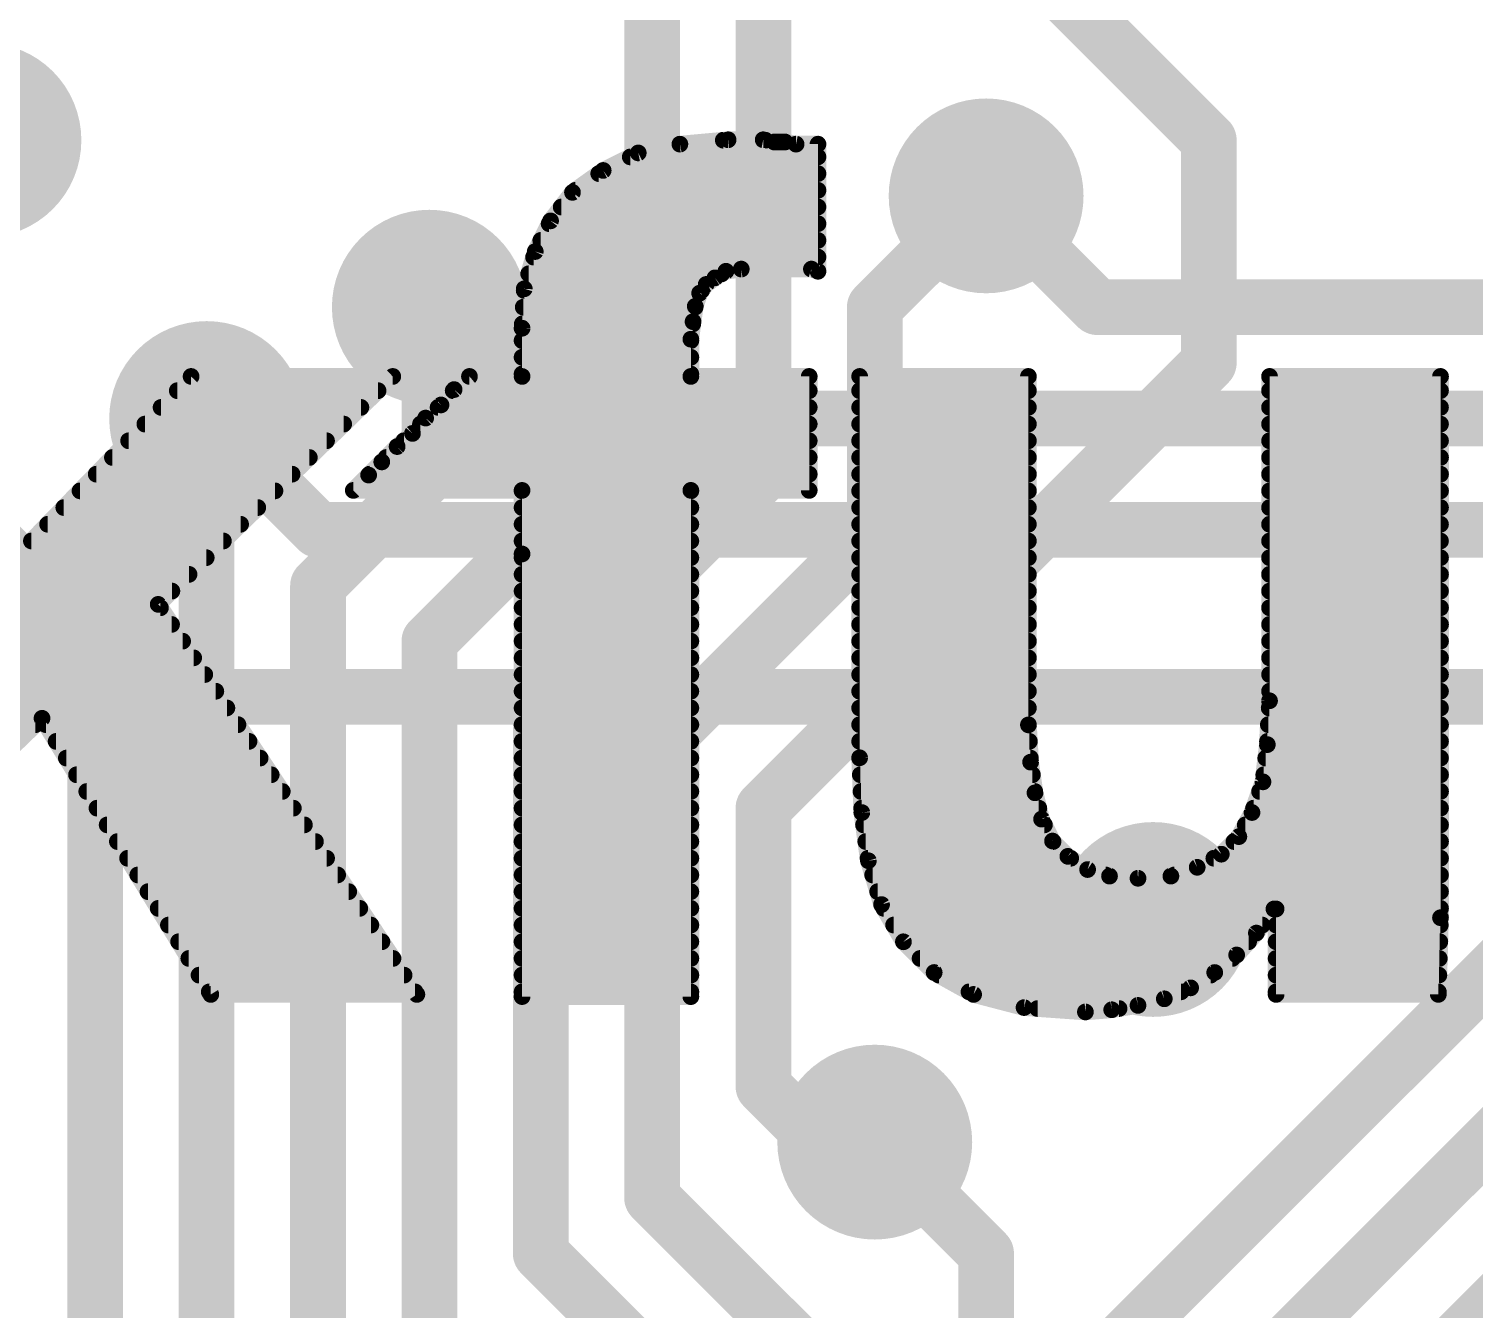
# Model space of a CAD drawing. Extents: x -1 to 106, y -18 to 72.
# Drawn here: x 42.12 to 48.71, y 44.96 to 50.8 of the extents above; entities that cross this region are included whole.
import ezdxf

# ---------------------------------------------------------------- set-up
doc = ezdxf.new("R2010")
doc.units = 0
for name, color, linetype in [('1', 12, 'CONTINUOUS'), ('16', 132, 'CONTINUOUS'), ('18', 110, 'CONTINUOUS'), ('21', 41, 'CONTINUOUS')]:
    doc.layers.add(name, color=color, linetype=linetype)

# ---------------------------------------------------------------- blocks, each defined once
blk = doc.blocks.new('ROUNDV')
at = {"const_width": 0.5}
blk.add_lwpolyline([(0, -0.25, 1), (0, 0.25, 1), (0, -0.25)], format="xyb", dxfattribs=at)

msp = doc.modelspace()

# ---------------------------------------------------------------- linework, layer by layer
at = {"layer": '1', "const_width": 0.254}
for points in [[(46.482, 50.038), (46.99, 49.53)], [(43.942, 49.53), (44.45, 49.022)], [(46.99, 49.53), (50.8, 49.53)], [(42.926, 49.022), (43.434, 48.514)], [(44.45, 49.022), (51.054, 49.022)], [(43.434, 48.514), (51.308, 48.514)], [(37.338, 47.752), (52.07, 47.752)], [(46.482, 45.212), (45.974, 45.72)], [(46.482, 27.178), (46.482, 45.212)]]:
    msp.add_lwpolyline(points, dxfattribs=at)
at = {"layer": '1', "const_width": 0.127}
for points in [[(46.5269, 50.0829, 1), (46.4371, 49.9931)], [(43.9869, 49.5749, 1), (43.8971, 49.4851)], [(46.99, 49.5935, 1), (46.99, 49.4665)], [(46.9451, 49.4851, 1), (47.0349, 49.5749)], [(42.9709, 49.0669, 1), (42.8811, 48.9771)], [(44.45, 49.0855, 1), (44.45, 48.9585)], [(44.4051, 48.9771, 1), (44.4949, 49.0669)], [(43.434, 48.5775, 1), (43.434, 48.4505)], [(43.3891, 48.4691, 1), (43.4789, 48.5589)], [(46.0189, 45.7649, 1), (45.9291, 45.6751)], [(46.5455, 45.212, 1), (46.4185, 45.212)], [(46.4371, 45.1671, 1), (46.5269, 45.2569)]]:
    msp.add_lwpolyline(points, format="xyb", dxfattribs=at)
at = {"layer": '16', "const_width": 0.254}
for points in [[(44.958, 49.022), (44.958, 57.404)], [(45.466, 48.768), (45.466, 57.15)], [(46.482, 51.308), (47.498, 50.292)], [(47.498, 50.292), (47.498, 49.276)], [(45.974, 49.53), (46.482, 50.038)], [(43.942, 48.768), (43.942, 49.53)], [(45.974, 48.514), (45.974, 49.53)], [(47.498, 49.276), (45.466, 47.244)], [(46.99, 44.704), (51.562, 49.276)], [(42.926, 9.906), (42.926, 49.022)], [(43.942, 48.006), (44.958, 49.022)], [(41.656, 48.768), (42.418, 48.006)], [(43.434, 48.26), (43.942, 48.768)], [(44.45, 47.752), (45.466, 48.768)], [(44.958, 47.498), (45.974, 48.514)], [(43.434, 42.926), (43.434, 48.26)], [(42.418, 20.066), (42.418, 48.006)], [(43.942, 44.45), (43.942, 48.006)], [(44.45, 45.212), (44.45, 47.752)], [(44.958, 45.466), (44.958, 47.498)], [(45.466, 45.974), (45.466, 47.244)], [(47.498, 44.45), (49.276, 46.228)], [(45.72, 45.72), (45.466, 45.974)], [(45.72, 45.72), (45.974, 45.72)], [(49.53, 45.72), (48.006, 44.196)], [(46.228, 44.196), (44.958, 45.466)], [(45.72, 43.942), (44.45, 45.212)]]:
    msp.add_lwpolyline(points, dxfattribs=at)
at = {"layer": '16', "const_width": 0.127}
for points in [[(47.5615, 50.292, 1), (47.4345, 50.292)], [(47.4531, 50.2471, 1), (47.5429, 50.3369)], [(46.5269, 49.9931, 1), (46.4371, 50.0829)], [(44.0055, 49.53, 1), (43.8785, 49.53)], [(46.0375, 49.53, 1), (45.9105, 49.53)], [(45.9291, 49.5749, 1), (46.0189, 49.4851)], [(47.5429, 49.2311, 1), (47.4531, 49.3209)], [(47.4345, 49.276, 1), (47.5615, 49.276)], [(42.9895, 49.022, 1), (42.8625, 49.022)], [(45.0029, 48.9771, 1), (44.9131, 49.0669)], [(44.8945, 49.022, 1), (45.0215, 49.022)], [(43.9869, 48.7231, 1), (43.8971, 48.8129)], [(45.5109, 48.7231, 1), (45.4211, 48.8129)], [(43.8785, 48.768, 1), (44.0055, 48.768)], [(45.4025, 48.768, 1), (45.5295, 48.768)], [(46.0189, 48.4691, 1), (45.9291, 48.5589)], [(45.9105, 48.514, 1), (46.0375, 48.514)], [(43.4975, 48.26, 1), (43.3705, 48.26)], [(43.3891, 48.3049, 1), (43.4789, 48.2151)], [(42.4815, 48.006, 1), (42.3545, 48.006)], [(44.0055, 48.006, 1), (43.8785, 48.006)], [(42.3731, 47.9611, 1), (42.4629, 48.0509)], [(43.8971, 48.0509, 1), (43.9869, 47.9611)], [(44.5135, 47.752, 1), (44.3865, 47.752)], [(44.4051, 47.7969, 1), (44.4949, 47.7071)], [(45.0215, 47.498, 1), (44.8945, 47.498)], [(44.9131, 47.5429, 1), (45.0029, 47.4531)], [(45.5295, 47.244, 1), (45.4025, 47.244)], [(45.4211, 47.2889, 1), (45.5109, 47.1991)], [(45.5109, 46.0189, 1), (45.4211, 45.9291)], [(45.4025, 45.974, 1), (45.5295, 45.974)], [(45.72, 45.7835, 1), (45.72, 45.6565)], [(45.6751, 45.6751, 1), (45.7649, 45.7649)], [(45.974, 45.6565, 1), (45.974, 45.7835)], [(45.0029, 45.5109, 1), (44.9131, 45.4211)], [(44.8945, 45.466, 1), (45.0215, 45.466)], [(44.4949, 45.2569, 1), (44.4051, 45.1671)], [(44.3865, 45.212, 1), (44.5135, 45.212)]]:
    msp.add_lwpolyline(points, format="xyb", dxfattribs=at)
at = {"layer": '21', "const_width": 0.0762}
for points in [[(44.895, 50.234), (45.085, 50.274)], [(45.085, 50.274), (45.305, 50.294)], [(45.283, 50.292), (45.475, 50.292)], [(45.305, 50.294), (45.465, 50.294)], [(45.465, 50.294), (45.515, 50.284)], [(45.515, 50.284), (45.565, 50.284)], [(45.565, 50.284), (45.615, 50.274)], [(45.615, 50.274), (45.715, 50.274)], [(45.715, 50.274), (45.715, 49.694)], [(44.735, 50.154), (44.895, 50.234)], [(44.8586, 50.2158), (45.715, 50.2158)], [(44.595, 50.054), (44.735, 50.154)], [(44.7148, 50.1396), (45.715, 50.1396)], [(44.495, 49.924), (44.595, 50.054)], [(44.6082, 50.0634), (45.715, 50.0634)], [(44.5436, 49.9872), (45.715, 49.9872)], [(44.425, 49.784), (44.495, 49.924)], [(44.4885, 49.911), (45.715, 49.911)], [(44.4504, 49.8348), (45.715, 49.8348)], [(44.375, 49.614), (44.425, 49.784)], [(44.4175, 49.7586), (45.715, 49.7586)], [(44.3951, 49.6824), (45.2757, 49.6824)], [(45.295, 49.694), (45.245, 49.664)], [(45.365, 49.704), (45.295, 49.694)], [(45.685, 49.704), (45.365, 49.704)], [(45.715, 49.694), (45.685, 49.704)], [(44.365, 49.434), (44.375, 49.614)], [(45.205, 49.634), (45.175, 49.594)], [(45.245, 49.664), (45.205, 49.634)], [(44.3746, 49.6062), (45.1842, 49.6062)], [(45.175, 49.594), (45.155, 49.534)], [(44.3703, 49.53), (45.1544, 49.53)], [(45.155, 49.534), (45.145, 49.464)], [(44.365, 49.214), (44.365, 49.434)], [(44.3661, 49.4538), (45.1437, 49.4538)], [(45.145, 49.464), (45.135, 49.384)], [(44.365, 49.3776), (45.135, 49.3776)], [(45.135, 49.384), (45.135, 49.214)], [(44.365, 49.3014), (45.135, 49.3014)], [(41.875, 48.204), (42.855, 49.214)], [(43.775, 49.214), (42.705, 48.174)], [(42.855, 49.214), (43.775, 49.214)], [(44.055, 49.154), (44.125, 49.214)], [(44.125, 49.214), (44.365, 49.214)], [(44.365, 49.2252), (45.135, 49.2252)], [(45.135, 49.214), (45.675, 49.214)], [(45.675, 49.214), (45.675, 48.694)], [(45.905, 47.474), (45.905, 49.214)], [(45.905, 49.214), (46.675, 49.214)], [(46.675, 49.214), (46.675, 47.624)], [(47.775, 47.734), (47.775, 49.214)], [(47.775, 49.214), (48.555, 49.214)], [(48.555, 49.214), (48.555, 46.744)], [(42.7919, 49.149), (43.7081, 49.149)], [(43.995, 49.084), (44.055, 49.154)], [(44.0507, 49.149), (45.675, 49.149)], [(45.905, 49.149), (46.675, 49.149)], [(47.775, 49.149), (48.555, 49.149)], [(43.925, 49.024), (43.995, 49.084)], [(42.718, 49.0728), (43.6297, 49.0728)], [(43.865, 48.954), (43.925, 49.024)], [(43.9819, 49.0728), (45.675, 49.0728)], [(45.905, 49.0728), (46.675, 49.0728)], [(47.775, 49.0728), (48.555, 49.0728)], [(42.6441, 48.9966), (43.5513, 48.9966)], [(43.795, 48.894), (43.865, 48.954)], [(43.9015, 48.9966), (45.675, 48.9966)], [(45.905, 48.9966), (46.675, 48.9966)], [(47.775, 48.9966), (48.555, 48.9966)], [(42.5701, 48.9204), (43.4729, 48.9204)], [(43.725, 48.824), (43.795, 48.894)], [(43.8258, 48.9204), (45.675, 48.9204)], [(45.905, 48.9204), (46.675, 48.9204)], [(47.775, 48.9204), (48.555, 48.9204)], [(42.4962, 48.8442), (43.3945, 48.8442)], [(43.665, 48.764), (43.725, 48.824)], [(43.7452, 48.8442), (45.675, 48.8442)], [(45.905, 48.8442), (46.675, 48.8442)], [(47.775, 48.8442), (48.555, 48.8442)], [(42.4222, 48.768), (43.3161, 48.768)], [(43.595, 48.694), (43.665, 48.764)], [(43.669, 48.768), (45.675, 48.768)], [(45.905, 48.768), (46.675, 48.768)], [(47.775, 48.768), (48.555, 48.768)], [(42.3483, 48.6918), (43.2377, 48.6918)], [(44.365, 48.694), (43.595, 48.694)], [(44.365, 48.404), (44.365, 48.694)], [(44.365, 48.6918), (45.135, 48.6918)], [(45.675, 48.694), (45.135, 48.694)], [(45.135, 48.694), (45.135, 46.384)], [(45.905, 48.6918), (46.675, 48.6918)], [(47.775, 48.6918), (48.555, 48.6918)], [(42.2744, 48.6156), (43.1593, 48.6156)], [(44.365, 48.6156), (45.135, 48.6156)], [(45.905, 48.6156), (46.675, 48.6156)], [(47.775, 48.6156), (48.555, 48.6156)], [(42.2004, 48.5394), (43.0809, 48.5394)], [(44.365, 48.5394), (45.135, 48.5394)], [(45.905, 48.5394), (46.675, 48.5394)], [(47.775, 48.5394), (48.555, 48.5394)], [(42.1265, 48.4632), (43.0025, 48.4632)], [(44.365, 48.4632), (45.135, 48.4632)], [(45.905, 48.4632), (46.675, 48.4632)], [(47.775, 48.4632), (48.555, 48.4632)], [(42.0526, 48.387), (42.9241, 48.387)], [(44.365, 46.384), (44.365, 48.404)], [(44.365, 48.387), (45.135, 48.387)], [(45.905, 48.387), (46.675, 48.387)], [(47.775, 48.387), (48.555, 48.387)], [(41.9786, 48.3108), (42.8457, 48.3108)], [(44.365, 48.3108), (45.135, 48.3108)], [(45.905, 48.3108), (46.675, 48.3108)], [(47.775, 48.3108), (48.555, 48.3108)], [(41.9047, 48.2346), (42.7674, 48.2346)], [(44.365, 48.2346), (45.135, 48.2346)], [(45.905, 48.2346), (46.675, 48.2346)], [(47.775, 48.2346), (48.555, 48.2346)], [(41.095, 48.1584), (42.7153, 48.1584)], [(42.705, 48.174), (43.885, 46.394)], [(44.365, 48.1584), (45.135, 48.1584)], [(45.905, 48.1584), (46.675, 48.1584)], [(47.775, 48.1584), (48.555, 48.1584)], [(41.095, 48.0822), (42.7659, 48.0822)], [(44.365, 48.0822), (45.135, 48.0822)], [(45.905, 48.0822), (46.675, 48.0822)], [(47.775, 48.0822), (48.555, 48.0822)], [(41.095, 48.006), (42.8164, 48.006)], [(44.365, 48.006), (45.135, 48.006)], [(45.905, 48.006), (46.675, 48.006)], [(47.775, 48.006), (48.555, 48.006)], [(41.095, 47.9298), (42.8669, 47.9298)], [(44.365, 47.9298), (45.135, 47.9298)], [(45.905, 47.9298), (46.675, 47.9298)], [(47.775, 47.9298), (48.555, 47.9298)], [(41.095, 47.8536), (42.9174, 47.8536)], [(44.365, 47.8536), (45.135, 47.8536)], [(45.905, 47.8536), (46.675, 47.8536)], [(47.775, 47.8536), (48.555, 47.8536)], [(41.095, 47.7774), (42.9679, 47.7774)], [(44.365, 47.7774), (45.135, 47.7774)], [(45.905, 47.7774), (46.675, 47.7774)], [(47.775, 47.7774), (48.555, 47.7774)], [(41.095, 47.7012), (43.0184, 47.7012)], [(44.365, 47.7012), (45.135, 47.7012)], [(45.905, 47.7012), (46.675, 47.7012)], [(47.765, 47.534), (47.775, 47.734)], [(47.7734, 47.7012), (48.555, 47.7012)], [(42.175, 47.654), (41.875, 47.364)], [(42.945, 46.394), (42.175, 47.654)], [(41.095, 47.625), (42.145, 47.625)], [(42.1927, 47.625), (43.0689, 47.625)], [(44.365, 47.625), (45.135, 47.625)], [(45.905, 47.625), (46.675, 47.625)], [(46.675, 47.624), (46.685, 47.454)], [(47.7696, 47.625), (48.555, 47.625)], [(42.2393, 47.5488), (43.1195, 47.5488)], [(44.365, 47.5488), (45.135, 47.5488)], [(45.905, 47.5488), (46.6794, 47.5488)], [(47.745, 47.364), (47.765, 47.534)], [(47.7657, 47.5488), (48.555, 47.5488)], [(42.2859, 47.4726), (43.17, 47.4726)], [(44.365, 47.4726), (45.135, 47.4726)], [(45.915, 47.224), (45.905, 47.474)], [(45.9051, 47.4726), (46.6839, 47.4726)], [(46.685, 47.454), (46.705, 47.314)], [(47.7578, 47.4726), (48.555, 47.4726)], [(42.3324, 47.3964), (43.2205, 47.3964)], [(44.365, 47.3964), (45.135, 47.3964)], [(45.9081, 47.3964), (46.6932, 47.3964)], [(47.7488, 47.3964), (48.555, 47.3964)], [(42.379, 47.3202), (43.271, 47.3202)], [(44.365, 47.3202), (45.135, 47.3202)], [(45.9112, 47.3202), (46.7041, 47.3202)], [(46.705, 47.314), (46.735, 47.194)], [(47.695, 47.224), (47.745, 47.364)], [(47.7294, 47.3202), (48.555, 47.3202)], [(42.4256, 47.244), (43.3215, 47.244)], [(44.365, 47.244), (45.135, 47.244)], [(45.9142, 47.244), (46.7225, 47.244)], [(47.7021, 47.244), (48.555, 47.244)], [(45.945, 47.004), (45.915, 47.224)], [(46.735, 47.194), (46.785, 47.094)], [(47.635, 47.114), (47.695, 47.224)], [(42.4721, 47.1678), (43.372, 47.1678)], [(44.365, 47.1678), (45.135, 47.1678)], [(45.9227, 47.1678), (46.7481, 47.1678)], [(47.555, 47.034), (47.635, 47.114)], [(47.6643, 47.1678), (48.555, 47.1678)], [(42.5187, 47.0916), (43.4225, 47.0916)], [(44.365, 47.0916), (45.135, 47.0916)], [(45.9331, 47.0916), (46.7874, 47.0916)], [(46.785, 47.094), (46.855, 47.024)], [(47.6126, 47.0916), (48.555, 47.0916)], [(42.5653, 47.0154), (43.4731, 47.0154)], [(44.365, 47.0154), (45.135, 47.0154)], [(45.9434, 47.0154), (46.8679, 47.0154)], [(46.005, 46.804), (45.945, 47.004)], [(46.855, 47.024), (46.945, 46.964)], [(47.325, 46.934), (47.445, 46.974)], [(47.445, 46.974), (47.555, 47.034)], [(47.5209, 47.0154), (48.555, 47.0154)], [(42.6118, 46.9392), (43.5236, 46.9392)], [(44.365, 46.9392), (45.135, 46.9392)], [(45.9644, 46.9392), (47.0277, 46.9392)], [(46.945, 46.964), (47.045, 46.934)], [(47.045, 46.934), (47.175, 46.924)], [(47.175, 46.924), (47.325, 46.934)], [(47.3406, 46.9392), (48.555, 46.9392)], [(42.6584, 46.863), (43.5741, 46.863)], [(44.365, 46.863), (45.135, 46.863)], [(45.9873, 46.863), (48.555, 46.863)], [(42.705, 46.7868), (43.6246, 46.7868)], [(44.365, 46.7868), (45.135, 46.7868)], [(46.105, 46.634), (46.005, 46.804)], [(46.0151, 46.7868), (48.555, 46.7868)], [(47.795, 46.784), (47.715, 46.674)], [(47.805, 46.784), (47.795, 46.784)], [(47.805, 46.394), (47.805, 46.784)], [(42.7515, 46.7106), (43.6751, 46.7106)], [(44.365, 46.7106), (45.135, 46.7106)], [(46.0599, 46.7106), (47.7416, 46.7106)], [(47.805, 46.7106), (48.554, 46.7106)], [(48.555, 46.744), (48.545, 46.394)], [(47.715, 46.674), (47.625, 46.574)], [(42.7981, 46.6344), (43.7256, 46.6344)], [(44.365, 46.6344), (45.135, 46.6344)], [(46.1048, 46.6344), (47.6794, 46.6344)], [(46.245, 46.494), (46.105, 46.634)], [(47.805, 46.6344), (48.5519, 46.6344)], [(42.8447, 46.5582), (43.7761, 46.5582)], [(44.365, 46.5582), (45.135, 46.5582)], [(46.1808, 46.5582), (47.6053, 46.5582)], [(47.625, 46.574), (47.525, 46.494)], [(47.805, 46.5582), (48.5497, 46.5582)], [(42.8912, 46.482), (43.8267, 46.482)], [(44.365, 46.482), (45.135, 46.482)], [(46.425, 46.394), (46.245, 46.494)], [(46.2666, 46.482), (47.5061, 46.482)], [(47.525, 46.494), (47.415, 46.424)], [(47.805, 46.482), (48.5475, 46.482)], [(42.9378, 46.4058), (43.8772, 46.4058)], [(43.885, 46.394), (42.945, 46.394)], [(44.365, 46.4058), (45.135, 46.4058)], [(45.135, 46.384), (44.365, 46.384)], [(46.4038, 46.4058), (47.3713, 46.4058)], [(46.655, 46.334), (46.425, 46.394)], [(47.415, 46.424), (47.295, 46.374)], [(47.805, 46.4058), (48.5453, 46.4058)], [(48.545, 46.394), (47.805, 46.394)], [(46.935, 46.314), (46.655, 46.334)], [(46.7166, 46.3296), (47.0886, 46.3296)], [(47.055, 46.324), (46.935, 46.314)], [(47.175, 46.344), (47.055, 46.324)], [(47.295, 46.374), (47.175, 46.344)]]:
    msp.add_lwpolyline(points, dxfattribs=at)
at = {"layer": '21', "const_width": 0.0381}
for points in [[(45.0833, 50.293, 1), (45.0867, 50.255)], [(45.0889, 50.2554, 1), (45.0811, 50.2926)], [(45.283, 50.3111, 1), (45.283, 50.273)], [(45.305, 50.3131, 1), (45.305, 50.275)], [(45.3067, 50.275, 1), (45.3033, 50.313)], [(45.4687, 50.3127, 1), (45.4613, 50.2753)], [(45.465, 50.275, 1), (45.465, 50.3131)], [(45.475, 50.273, 1), (45.475, 50.3111)], [(45.515, 50.303, 1), (45.515, 50.2649)], [(45.5113, 50.2653, 1), (45.5187, 50.3027)], [(45.5687, 50.3027, 1), (45.5613, 50.2653)], [(45.565, 50.2649, 1), (45.565, 50.303)], [(45.615, 50.2931, 1), (45.615, 50.255)], [(45.6113, 50.2553, 1), (45.6187, 50.2927)], [(45.7341, 50.274, 1), (45.696, 50.274)], [(45.715, 50.255, 1), (45.715, 50.2931)], [(44.8586, 50.2349, 1), (44.8586, 50.1968)], [(44.8911, 50.2526, 1), (44.8989, 50.2154)], [(44.9035, 50.217, 1), (44.8865, 50.251)], [(45.715, 50.1968, 1), (45.715, 50.2349)], [(44.7148, 50.1587, 1), (44.7148, 50.1206)], [(44.7265, 50.171, 1), (44.7435, 50.137)], [(44.7461, 50.1385, 1), (44.7239, 50.1695)], [(45.715, 50.1206, 1), (45.715, 50.1587)], [(44.5839, 50.0695, 1), (44.6061, 50.0385)], [(44.6101, 50.0424, 1), (44.5799, 50.0656)], [(44.6082, 50.0825, 1), (44.6082, 50.0444)], [(45.715, 50.0444, 1), (45.715, 50.0825)], [(44.5436, 50.0063, 1), (44.5436, 49.9682)], [(45.715, 49.9682, 1), (45.715, 50.0063)], [(44.4885, 49.9301, 1), (44.4885, 49.892)], [(44.4799, 49.9356, 1), (44.5101, 49.9124)], [(44.512, 49.9155, 1), (44.478, 49.9325)], [(45.715, 49.892, 1), (45.715, 49.9301)], [(44.4504, 49.8539, 1), (44.4504, 49.8158)], [(45.715, 49.8158, 1), (45.715, 49.8539)], [(44.4175, 49.7777, 1), (44.4175, 49.7396)], [(44.408, 49.7925, 1), (44.442, 49.7755)], [(44.4433, 49.7786, 1), (44.4067, 49.7894)], [(45.715, 49.7396, 1), (45.715, 49.7777)], [(44.3951, 49.7015, 1), (44.3951, 49.6634)], [(45.2757, 49.6634, 1), (45.2757, 49.7015)], [(45.2923, 49.7129, 1), (45.2977, 49.6751)], [(45.3048, 49.6777, 1), (45.2852, 49.7103)], [(45.365, 49.7231, 1), (45.365, 49.685)], [(45.3677, 49.6851, 1), (45.3623, 49.7229)], [(45.691, 49.7221, 1), (45.679, 49.6859)], [(45.685, 49.685, 1), (45.685, 49.7231)], [(45.696, 49.694, 1), (45.7341, 49.694)], [(45.709, 49.6759, 1), (45.721, 49.7121)], [(44.394, 49.6129, 1), (44.356, 49.6151)], [(45.1936, 49.6492, 1), (45.2164, 49.6188)], [(45.2202, 49.6226, 1), (45.1898, 49.6454)], [(45.2352, 49.6803, 1), (45.2548, 49.6477)], [(45.2564, 49.6488, 1), (45.2336, 49.6792)], [(44.3746, 49.6253, 1), (44.3746, 49.5872)], [(44.3567, 49.6194, 1), (44.3933, 49.6086)], [(45.1598, 49.6054, 1), (45.1902, 49.5826)], [(45.1931, 49.588, 1), (45.1569, 49.6)], [(45.1842, 49.5872, 1), (45.1842, 49.6253)], [(44.3703, 49.5491, 1), (44.3703, 49.511)], [(45.1369, 49.54, 1), (45.1731, 49.528)], [(45.1739, 49.5313, 1), (45.1361, 49.5367)], [(45.1544, 49.511, 1), (45.1544, 49.5491)], [(44.3841, 49.434, 1), (44.346, 49.434)], [(44.346, 49.4351, 1), (44.384, 49.4329)], [(44.3661, 49.4729, 1), (44.3661, 49.4348)], [(45.1261, 49.4667, 1), (45.1639, 49.4613)], [(45.1639, 49.4616, 1), (45.1261, 49.4664)], [(45.1437, 49.4348, 1), (45.1437, 49.4729)], [(44.365, 49.3967, 1), (44.365, 49.3586)], [(45.1541, 49.384, 1), (45.116, 49.384)], [(45.1161, 49.3864, 1), (45.1539, 49.3816)], [(45.135, 49.3586, 1), (45.135, 49.3967)], [(44.365, 49.3205, 1), (44.365, 49.2824)], [(45.135, 49.2824, 1), (45.135, 49.3205)], [(42.855, 49.2331, 1), (42.855, 49.195)], [(42.8687, 49.2007, 1), (42.8413, 49.2273)], [(43.7883, 49.2003, 1), (43.7617, 49.2277)], [(43.775, 49.195, 1), (43.775, 49.2331)], [(44.125, 49.2331, 1), (44.125, 49.195)], [(44.1374, 49.1995, 1), (44.1126, 49.2285)], [(44.365, 49.2443, 1), (44.365, 49.2062)], [(44.365, 49.195, 1), (44.365, 49.2331)], [(45.135, 49.2331, 1), (45.135, 49.195)], [(45.135, 49.2062, 1), (45.135, 49.2443)], [(45.6941, 49.214, 1), (45.656, 49.214)], [(45.675, 49.195, 1), (45.675, 49.2331)], [(45.905, 49.2331, 1), (45.905, 49.195)], [(45.9241, 49.214, 1), (45.886, 49.214)], [(46.6941, 49.214, 1), (46.656, 49.214)], [(46.675, 49.195, 1), (46.675, 49.2331)], [(47.775, 49.2331, 1), (47.775, 49.195)], [(47.7941, 49.214, 1), (47.756, 49.214)], [(48.574, 49.214, 1), (48.5359, 49.214)], [(48.555, 49.195, 1), (48.555, 49.2331)], [(42.7919, 49.1681, 1), (42.7919, 49.13)], [(43.7081, 49.13, 1), (43.7081, 49.1681)], [(44.0507, 49.1681, 1), (44.0507, 49.13)], [(44.0426, 49.1685, 1), (44.0674, 49.1395)], [(44.0695, 49.1416, 1), (44.0405, 49.1664)], [(44.346, 49.214, 1), (44.3841, 49.214)], [(45.116, 49.214, 1), (45.1541, 49.214)], [(45.675, 49.13, 1), (45.675, 49.1681)], [(45.905, 49.1681, 1), (45.905, 49.13)], [(46.675, 49.13, 1), (46.675, 49.1681)], [(47.775, 49.1681, 1), (47.775, 49.13)], [(48.555, 49.13, 1), (48.555, 49.1681)], [(44.0074, 49.0695, 1), (43.9826, 49.0985)], [(42.718, 49.0919, 1), (42.718, 49.0538)], [(43.6297, 49.0538, 1), (43.6297, 49.0919)], [(43.9126, 49.0385, 1), (43.9374, 49.0095)], [(43.9395, 49.0116, 1), (43.9105, 49.0364)], [(43.9819, 49.0919, 1), (43.9819, 49.0538)], [(43.9805, 49.0964, 1), (44.0095, 49.0716)], [(45.675, 49.0538, 1), (45.675, 49.0919)], [(45.905, 49.0919, 1), (45.905, 49.0538)], [(46.675, 49.0538, 1), (46.675, 49.0919)], [(47.775, 49.0919, 1), (47.775, 49.0538)], [(48.555, 49.0538, 1), (48.555, 49.0919)], [(42.6441, 49.0157, 1), (42.6441, 48.9776)], [(43.5513, 48.9776, 1), (43.5513, 49.0157)], [(43.8774, 48.9395, 1), (43.8526, 48.9685)], [(43.9015, 49.0157, 1), (43.9015, 48.9776)], [(45.675, 48.9776, 1), (45.675, 49.0157)], [(45.905, 49.0157, 1), (45.905, 48.9776)], [(46.675, 48.9776, 1), (46.675, 49.0157)], [(47.775, 49.0157, 1), (47.775, 48.9776)], [(48.555, 48.9776, 1), (48.555, 49.0157)], [(42.5701, 48.9395, 1), (42.5701, 48.9014)], [(43.4729, 48.9014, 1), (43.4729, 48.9395)], [(43.7826, 48.9085, 1), (43.8074, 48.8795)], [(43.8085, 48.8805, 1), (43.7815, 48.9075)], [(43.8258, 48.9395, 1), (43.8258, 48.9014)], [(43.8505, 48.9664, 1), (43.8795, 48.9416)], [(45.675, 48.9014, 1), (45.675, 48.9395)], [(45.905, 48.9395, 1), (45.905, 48.9014)], [(46.675, 48.9014, 1), (46.675, 48.9395)], [(47.775, 48.9395, 1), (47.775, 48.9014)], [(48.555, 48.9014, 1), (48.555, 48.9395)], [(42.4962, 48.8633, 1), (42.4962, 48.8252)], [(43.3945, 48.8252, 1), (43.3945, 48.8633)], [(43.7115, 48.8375, 1), (43.7385, 48.8105)], [(43.7385, 48.8105, 1), (43.7115, 48.8375)], [(43.7452, 48.8633, 1), (43.7452, 48.8252)], [(45.675, 48.8252, 1), (45.675, 48.8633)], [(45.905, 48.8633, 1), (45.905, 48.8252)], [(46.675, 48.8252, 1), (46.675, 48.8633)], [(47.775, 48.8633, 1), (47.775, 48.8252)], [(48.555, 48.8252, 1), (48.555, 48.8633)], [(42.4222, 48.7871, 1), (42.4222, 48.749)], [(43.3161, 48.749, 1), (43.3161, 48.7871)], [(43.6515, 48.7775, 1), (43.6785, 48.7505)], [(43.669, 48.7871, 1), (43.669, 48.749)], [(43.6785, 48.7505, 1), (43.6515, 48.7775)], [(45.675, 48.749, 1), (45.675, 48.7871)], [(45.905, 48.7871, 1), (45.905, 48.749)], [(46.675, 48.749, 1), (46.675, 48.7871)], [(47.775, 48.7871, 1), (47.775, 48.749)], [(48.555, 48.749, 1), (48.555, 48.7871)], [(42.3483, 48.7109, 1), (42.3483, 48.6728)], [(43.2377, 48.6728, 1), (43.2377, 48.7109)], [(43.595, 48.7131, 1), (43.595, 48.675)], [(43.5815, 48.7075, 1), (43.6085, 48.6805)], [(44.3841, 48.694, 1), (44.346, 48.694)], [(44.365, 48.7109, 1), (44.365, 48.6728)], [(44.365, 48.675, 1), (44.365, 48.7131)], [(45.135, 48.7131, 1), (45.135, 48.675)], [(45.1541, 48.694, 1), (45.116, 48.694)], [(45.135, 48.6728, 1), (45.135, 48.7109)], [(45.675, 48.675, 1), (45.675, 48.7131)], [(45.905, 48.7109, 1), (45.905, 48.6728)], [(46.675, 48.6728, 1), (46.675, 48.7109)], [(47.775, 48.7109, 1), (47.775, 48.6728)], [(48.555, 48.6728, 1), (48.555, 48.7109)], [(45.656, 48.694, 1), (45.6941, 48.694)], [(42.2744, 48.6347, 1), (42.2744, 48.5966)], [(43.1593, 48.5966, 1), (43.1593, 48.6347)], [(44.365, 48.6347, 1), (44.365, 48.5966)], [(45.135, 48.5966, 1), (45.135, 48.6347)], [(45.905, 48.6347, 1), (45.905, 48.5966)], [(46.675, 48.5966, 1), (46.675, 48.6347)], [(47.775, 48.6347, 1), (47.775, 48.5966)], [(48.555, 48.5966, 1), (48.555, 48.6347)], [(42.2004, 48.5585, 1), (42.2004, 48.5204)], [(43.0809, 48.5204, 1), (43.0809, 48.5585)], [(44.365, 48.5585, 1), (44.365, 48.5204)], [(45.135, 48.5204, 1), (45.135, 48.5585)], [(45.905, 48.5585, 1), (45.905, 48.5204)], [(46.675, 48.5204, 1), (46.675, 48.5585)], [(47.775, 48.5585, 1), (47.775, 48.5204)], [(48.555, 48.5204, 1), (48.555, 48.5585)], [(42.1265, 48.4823, 1), (42.1265, 48.4442)], [(43.0025, 48.4442, 1), (43.0025, 48.4823)], [(44.365, 48.4823, 1), (44.365, 48.4442)], [(45.135, 48.4442, 1), (45.135, 48.4823)], [(45.905, 48.4823, 1), (45.905, 48.4442)], [(46.675, 48.4442, 1), (46.675, 48.4823)], [(47.775, 48.4823, 1), (47.775, 48.4442)], [(48.555, 48.4442, 1), (48.555, 48.4823)], [(42.9241, 48.368, 1), (42.9241, 48.4061)], [(44.3841, 48.404, 1), (44.346, 48.404)], [(44.365, 48.4061, 1), (44.365, 48.368)], [(44.346, 48.404, 1), (44.3841, 48.404)], [(45.135, 48.368, 1), (45.135, 48.4061)], [(45.905, 48.4061, 1), (45.905, 48.368)], [(46.675, 48.368, 1), (46.675, 48.4061)], [(47.775, 48.4061, 1), (47.775, 48.368)], [(48.555, 48.368, 1), (48.555, 48.4061)], [(42.8457, 48.2918, 1), (42.8457, 48.3299)], [(44.365, 48.3299, 1), (44.365, 48.2918)], [(45.135, 48.2918, 1), (45.135, 48.3299)], [(45.905, 48.3299, 1), (45.905, 48.2918)], [(46.675, 48.2918, 1), (46.675, 48.3299)], [(47.775, 48.3299, 1), (47.775, 48.2918)], [(48.555, 48.2918, 1), (48.555, 48.3299)], [(42.7674, 48.2156, 1), (42.7674, 48.2537)], [(44.365, 48.2537, 1), (44.365, 48.2156)], [(45.135, 48.2156, 1), (45.135, 48.2537)], [(45.905, 48.2537, 1), (45.905, 48.2156)], [(46.675, 48.2156, 1), (46.675, 48.2537)], [(47.775, 48.2537, 1), (47.775, 48.2156)], [(48.555, 48.2156, 1), (48.555, 48.2537)], [(42.7209, 48.1845, 1), (42.6891, 48.1635)], [(42.6917, 48.1877, 1), (42.7183, 48.1603)], [(42.7153, 48.1394, 1), (42.7153, 48.1775)], [(44.365, 48.1775, 1), (44.365, 48.1394)], [(45.135, 48.1394, 1), (45.135, 48.1775)], [(45.905, 48.1775, 1), (45.905, 48.1394)], [(46.675, 48.1394, 1), (46.675, 48.1775)], [(47.775, 48.1775, 1), (47.775, 48.1394)], [(48.555, 48.1394, 1), (48.555, 48.1775)], [(42.7659, 48.0632, 1), (42.7659, 48.1013)], [(44.365, 48.1013, 1), (44.365, 48.0632)], [(45.135, 48.0632, 1), (45.135, 48.1013)], [(45.905, 48.1013, 1), (45.905, 48.0632)], [(46.675, 48.0632, 1), (46.675, 48.1013)], [(47.775, 48.1013, 1), (47.775, 48.0632)], [(48.555, 48.0632, 1), (48.555, 48.1013)], [(42.8164, 47.987, 1), (42.8164, 48.0251)], [(44.365, 48.0251, 1), (44.365, 47.987)], [(45.135, 47.987, 1), (45.135, 48.0251)], [(45.905, 48.0251, 1), (45.905, 47.987)], [(46.675, 47.987, 1), (46.675, 48.0251)], [(47.775, 48.0251, 1), (47.775, 47.987)], [(48.555, 47.987, 1), (48.555, 48.0251)], [(42.8669, 47.9108, 1), (42.8669, 47.9489)], [(44.365, 47.9489, 1), (44.365, 47.9108)], [(45.135, 47.9108, 1), (45.135, 47.9489)], [(45.905, 47.9489, 1), (45.905, 47.9108)], [(46.675, 47.9108, 1), (46.675, 47.9489)], [(47.775, 47.9489, 1), (47.775, 47.9108)], [(48.555, 47.9108, 1), (48.555, 47.9489)], [(42.9174, 47.8346, 1), (42.9174, 47.8727)], [(44.365, 47.8727, 1), (44.365, 47.8346)], [(45.135, 47.8346, 1), (45.135, 47.8727)], [(45.905, 47.8727, 1), (45.905, 47.8346)], [(46.675, 47.8346, 1), (46.675, 47.8727)], [(47.775, 47.8727, 1), (47.775, 47.8346)], [(48.555, 47.8346, 1), (48.555, 47.8727)], [(42.9679, 47.7584, 1), (42.9679, 47.7965)], [(44.365, 47.7965, 1), (44.365, 47.7584)], [(45.135, 47.7584, 1), (45.135, 47.7965)], [(45.905, 47.7965, 1), (45.905, 47.7584)], [(46.675, 47.7584, 1), (46.675, 47.7965)], [(47.775, 47.7965, 1), (47.775, 47.7584)], [(48.555, 47.7584, 1), (48.555, 47.7965)], [(43.0184, 47.6822, 1), (43.0184, 47.7203)], [(44.365, 47.7203, 1), (44.365, 47.6822)], [(45.135, 47.6822, 1), (45.135, 47.7203)], [(45.905, 47.7203, 1), (45.905, 47.6822)], [(46.675, 47.6822, 1), (46.675, 47.7203)], [(47.7734, 47.7203, 1), (47.7734, 47.6822)], [(47.794, 47.733, 1), (47.756, 47.735)], [(47.756, 47.734, 1), (47.7941, 47.734)], [(48.555, 47.6822, 1), (48.555, 47.7203)], [(42.1913, 47.6639, 1), (42.1587, 47.6441)], [(42.1882, 47.6403, 1), (42.1618, 47.6677)], [(42.145, 47.6059, 1), (42.145, 47.6441)], [(42.1927, 47.6441, 1), (42.1927, 47.6059)], [(43.0689, 47.6059, 1), (43.0689, 47.6441)], [(44.365, 47.6441, 1), (44.365, 47.6059)], [(45.135, 47.6059, 1), (45.135, 47.6441)], [(45.905, 47.6441, 1), (45.905, 47.6059)], [(46.694, 47.6251, 1), (46.656, 47.6229)], [(46.656, 47.624, 1), (46.6941, 47.624)], [(46.675, 47.6059, 1), (46.675, 47.6441)], [(47.7696, 47.6441, 1), (47.7696, 47.6059)], [(48.555, 47.6059, 1), (48.555, 47.6441)], [(42.2393, 47.5678, 1), (42.2393, 47.5297)], [(43.1195, 47.5297, 1), (43.1195, 47.5678)], [(44.365, 47.5678, 1), (44.365, 47.5297)], [(45.135, 47.5297, 1), (45.135, 47.5678)], [(45.905, 47.5678, 1), (45.905, 47.5297)], [(46.6794, 47.5297, 1), (46.6794, 47.5678)], [(47.746, 47.535, 1), (47.784, 47.533)], [(47.7839, 47.5318, 1), (47.7461, 47.5362)], [(47.7657, 47.5678, 1), (47.7657, 47.5297)], [(48.555, 47.5297, 1), (48.555, 47.5678)], [(42.2859, 47.4916, 1), (42.2859, 47.4535)], [(43.17, 47.4535, 1), (43.17, 47.4916)], [(44.365, 47.4916, 1), (44.365, 47.4535)], [(45.135, 47.4535, 1), (45.135, 47.4916)], [(45.924, 47.4748, 1), (45.886, 47.4732)], [(45.9051, 47.4916, 1), (45.9051, 47.4535)], [(45.886, 47.474, 1), (45.9241, 47.474)], [(46.7039, 47.4567, 1), (46.6661, 47.4513)], [(46.666, 47.4529, 1), (46.704, 47.4551)], [(46.6839, 47.4535, 1), (46.6839, 47.4916)], [(47.7578, 47.4916, 1), (47.7578, 47.4535)], [(48.555, 47.4535, 1), (48.555, 47.4916)], [(42.3324, 47.4154, 1), (42.3324, 47.3773)], [(43.2205, 47.3773, 1), (43.2205, 47.4154)], [(44.365, 47.4154, 1), (44.365, 47.3773)], [(45.135, 47.3773, 1), (45.135, 47.4154)], [(45.9081, 47.4154, 1), (45.9081, 47.3773)], [(46.6932, 47.3773, 1), (46.6932, 47.4154)], [(47.7488, 47.4154, 1), (47.7488, 47.3773)], [(48.555, 47.3773, 1), (48.555, 47.4154)], [(42.379, 47.3392, 1), (42.379, 47.3011)], [(43.271, 47.3011, 1), (43.271, 47.3392)], [(44.365, 47.3392, 1), (44.365, 47.3011)], [(45.135, 47.3011, 1), (45.135, 47.3392)], [(45.9112, 47.3392, 1), (45.9112, 47.3011)], [(46.7235, 47.3186, 1), (46.6865, 47.3094)], [(46.7041, 47.3011, 1), (46.7041, 47.3392)], [(47.7294, 47.3392, 1), (47.7294, 47.3011)], [(47.7261, 47.3662, 1), (47.7639, 47.3618)], [(47.7629, 47.3576, 1), (47.7271, 47.3704)], [(48.555, 47.3011, 1), (48.555, 47.3392)], [(42.4256, 47.263, 1), (42.4256, 47.2249)], [(43.3215, 47.2249, 1), (43.3215, 47.263)], [(44.365, 47.263, 1), (44.365, 47.2249)], [(45.135, 47.2249, 1), (45.135, 47.263)], [(45.9142, 47.263, 1), (45.9142, 47.2249)], [(46.6861, 47.3113, 1), (46.7239, 47.3167)], [(46.7225, 47.2249, 1), (46.7225, 47.263)], [(47.7021, 47.263, 1), (47.7021, 47.2249)], [(48.555, 47.2249, 1), (48.555, 47.263)], [(45.9339, 47.2266, 1), (45.8961, 47.2214)], [(45.896, 47.2232, 1), (45.934, 47.2248)], [(46.752, 47.2025, 1), (46.718, 47.1855)], [(46.7165, 47.1894, 1), (46.7535, 47.1986)], [(47.6771, 47.2304, 1), (47.7129, 47.2176)], [(47.7117, 47.2149, 1), (47.6783, 47.2331)], [(42.4721, 47.1868, 1), (42.4721, 47.1487)], [(43.372, 47.1487, 1), (43.372, 47.1868)], [(44.365, 47.1868, 1), (44.365, 47.1487)], [(45.135, 47.1487, 1), (45.135, 47.1868)], [(45.9227, 47.1868, 1), (45.9227, 47.1487)], [(46.7481, 47.1487, 1), (46.7481, 47.1868)], [(47.6183, 47.1231, 1), (47.6517, 47.1049)], [(47.6485, 47.1005, 1), (47.6215, 47.1275)], [(47.6643, 47.1868, 1), (47.6643, 47.1487)], [(48.555, 47.1487, 1), (48.555, 47.1868)], [(42.5187, 47.1106, 1), (42.5187, 47.0725)], [(43.4225, 47.0725, 1), (43.4225, 47.1106)], [(44.365, 47.1106, 1), (44.365, 47.0725)], [(45.135, 47.0725, 1), (45.135, 47.1106)], [(45.9331, 47.1106, 1), (45.9331, 47.0725)], [(46.7985, 47.1075, 1), (46.7715, 47.0805)], [(46.768, 47.0855, 1), (46.802, 47.1025)], [(46.7874, 47.0725, 1), (46.7874, 47.1106)], [(47.6126, 47.1106, 1), (47.6126, 47.0725)], [(48.555, 47.0725, 1), (48.555, 47.1106)], [(42.5653, 47.0344, 1), (42.5653, 46.9963)], [(43.4731, 46.9963, 1), (43.4731, 47.0344)], [(44.365, 47.0344, 1), (44.365, 46.9963)], [(45.135, 46.9963, 1), (45.135, 47.0344)], [(45.9434, 47.0344, 1), (45.9434, 46.9963)], [(45.9632, 47.0095, 1), (45.9268, 46.9985)], [(45.9261, 47.0014, 1), (45.9639, 47.0066)], [(46.8656, 47.0399, 1), (46.8444, 47.0081)], [(46.8415, 47.0105, 1), (46.8685, 47.0375)], [(46.8679, 46.9963, 1), (46.8679, 47.0344)], [(47.4359, 46.9907, 1), (47.4541, 46.9573)], [(47.451, 46.9559, 1), (47.439, 46.9921)], [(47.5209, 47.0344, 1), (47.5209, 46.9963)], [(47.5415, 47.0475, 1), (47.5685, 47.0205)], [(47.5641, 47.0173, 1), (47.5459, 47.0507)], [(48.555, 46.9963, 1), (48.555, 47.0344)], [(42.6118, 46.9582, 1), (42.6118, 46.9201)], [(43.5236, 46.9201, 1), (43.5236, 46.9582)], [(44.365, 46.9582, 1), (44.365, 46.9201)], [(45.135, 46.9201, 1), (45.135, 46.9582)], [(45.9644, 46.9582, 1), (45.9644, 46.9201)], [(46.9505, 46.9822, 1), (46.9395, 46.9458)], [(46.9344, 46.9481, 1), (46.9556, 46.9799)], [(47.0465, 46.953, 1), (47.0435, 46.915)], [(47.0277, 46.9201, 1), (47.0277, 46.9582)], [(47.0395, 46.9158, 1), (47.0505, 46.9522)], [(47.1737, 46.943, 1), (47.1763, 46.905)], [(47.1735, 46.905, 1), (47.1765, 46.943)], [(47.319, 46.9521, 1), (47.331, 46.9159)], [(47.3406, 46.9582, 1), (47.3406, 46.9201)], [(47.3263, 46.915, 1), (47.3237, 46.953)], [(48.555, 46.9201, 1), (48.555, 46.9582)], [(42.6584, 46.882, 1), (42.6584, 46.8439)], [(43.5741, 46.8439, 1), (43.5741, 46.882)], [(44.365, 46.882, 1), (44.365, 46.8439)], [(45.135, 46.8439, 1), (45.135, 46.882)], [(45.9873, 46.882, 1), (45.9873, 46.8439)], [(48.555, 46.8439, 1), (48.555, 46.882)], [(42.705, 46.8058, 1), (42.705, 46.7677)], [(43.6246, 46.7677, 1), (43.6246, 46.8058)], [(44.365, 46.8058, 1), (44.365, 46.7677)], [(45.135, 46.7677, 1), (45.135, 46.8058)], [(46.0214, 46.8137, 1), (45.9886, 46.7943)], [(45.9868, 46.7985, 1), (46.0232, 46.8095)], [(46.0151, 46.8058, 1), (46.0151, 46.7677)], [(47.795, 46.803, 1), (47.795, 46.7649)], [(47.8104, 46.7728, 1), (47.7796, 46.7952)], [(47.824, 46.784, 1), (47.7859, 46.784)], [(47.805, 46.7649, 1), (47.805, 46.803)], [(48.555, 46.7677, 1), (48.555, 46.8058)], [(42.7515, 46.7296, 1), (42.7515, 46.6915)], [(43.6751, 46.6915, 1), (43.6751, 46.7296)], [(44.365, 46.7296, 1), (44.365, 46.6915)], [(45.135, 46.6915, 1), (45.135, 46.7296)], [(46.0599, 46.7296, 1), (46.0599, 46.6915)], [(47.7416, 46.6915, 1), (47.7416, 46.7296)], [(47.805, 46.7296, 1), (47.805, 46.6915)], [(48.5359, 46.744, 1), (48.574, 46.744)], [(48.574, 46.7435, 1), (48.536, 46.7445)], [(48.554, 46.6915, 1), (48.554, 46.7296)], [(47.6996, 46.6852, 1), (47.7304, 46.6628)], [(47.7292, 46.6613, 1), (47.7008, 46.6867)], [(42.7981, 46.6534, 1), (42.7981, 46.6153)], [(43.7256, 46.6153, 1), (43.7256, 46.6534)], [(44.365, 46.6534, 1), (44.365, 46.6153)], [(45.135, 46.6153, 1), (45.135, 46.6534)], [(46.1048, 46.6534, 1), (46.1048, 46.6153)], [(46.1185, 46.6475, 1), (46.0915, 46.6205)], [(46.0886, 46.6243, 1), (46.1214, 46.6437)], [(47.6794, 46.6153, 1), (47.6794, 46.6534)], [(47.805, 46.6534, 1), (47.805, 46.6153)], [(48.5519, 46.6153, 1), (48.5519, 46.6534)], [(42.8447, 46.5772, 1), (42.8447, 46.5391)], [(43.7761, 46.5391, 1), (43.7761, 46.5772)], [(44.365, 46.5772, 1), (44.365, 46.5391)], [(45.135, 46.5391, 1), (45.135, 46.5772)], [(46.1808, 46.5772, 1), (46.1808, 46.5391)], [(47.6053, 46.5391, 1), (47.6053, 46.5772)], [(47.6108, 46.5867, 1), (47.6392, 46.5613)], [(47.6369, 46.5591, 1), (47.6131, 46.5889)], [(47.805, 46.5772, 1), (47.805, 46.5391)], [(48.5497, 46.5391, 1), (48.5497, 46.5772)], [(42.8912, 46.501, 1), (42.8912, 46.4629)], [(43.8267, 46.4629, 1), (43.8267, 46.501)], [(44.365, 46.501, 1), (44.365, 46.4629)], [(45.135, 46.4629, 1), (45.135, 46.501)], [(46.2543, 46.5107, 1), (46.2357, 46.4773)], [(46.2315, 46.4805, 1), (46.2585, 46.5075)], [(46.2666, 46.501, 1), (46.2666, 46.4629)], [(47.5131, 46.5089, 1), (47.5369, 46.4791)], [(47.5061, 46.4629, 1), (47.5061, 46.501)], [(47.5352, 46.4779, 1), (47.5148, 46.5101)], [(47.805, 46.501, 1), (47.805, 46.4629)], [(48.5475, 46.4629, 1), (48.5475, 46.501)], [(42.9378, 46.4248, 1), (42.9378, 46.3867)], [(42.945, 46.4131, 1), (42.945, 46.375)], [(42.9287, 46.3841, 1), (42.9613, 46.4039)], [(43.8691, 46.3835, 1), (43.9009, 46.4045)], [(43.8772, 46.3867, 1), (43.8772, 46.4248)], [(43.885, 46.375, 1), (43.885, 46.4131)], [(44.365, 46.4248, 1), (44.365, 46.3867)], [(44.365, 46.4031, 1), (44.365, 46.365)], [(45.135, 46.3867, 1), (45.135, 46.4248)], [(45.135, 46.365, 1), (45.135, 46.4031)], [(46.4038, 46.4248, 1), (46.4038, 46.3867)], [(46.4298, 46.4124, 1), (46.4202, 46.3756)], [(46.4157, 46.3773, 1), (46.4343, 46.4107)], [(47.3713, 46.3867, 1), (47.3713, 46.4248)], [(47.4048, 46.4401, 1), (47.4252, 46.4079)], [(47.4223, 46.4064, 1), (47.4077, 46.4416)], [(47.805, 46.4248, 1), (47.805, 46.3867)], [(47.805, 46.4131, 1), (47.805, 46.375)], [(48.545, 46.375, 1), (48.545, 46.4131)], [(48.5453, 46.3867, 1), (48.5453, 46.4248)], [(44.346, 46.384, 1), (44.3841, 46.384)], [(45.116, 46.384, 1), (45.1541, 46.384)], [(46.6564, 46.353, 1), (46.6536, 46.315)], [(46.6502, 46.3156, 1), (46.6598, 46.3524)], [(46.7166, 46.3486, 1), (46.7166, 46.3105)], [(46.9334, 46.333, 1), (46.9366, 46.295)], [(46.9336, 46.295, 1), (46.9364, 46.333)], [(47.0519, 46.3428, 1), (47.0581, 46.3052)], [(47.0566, 46.305, 1), (47.0534, 46.343)], [(47.0886, 46.3105, 1), (47.0886, 46.3486)], [(47.1704, 46.3625, 1), (47.1796, 46.3255)], [(47.1781, 46.3252, 1), (47.1719, 46.3628)], [(47.2877, 46.3916, 1), (47.3023, 46.3564)], [(47.2996, 46.3555, 1), (47.2904, 46.3925)], [(47.7859, 46.394, 1), (47.824, 46.394)], [(48.526, 46.3945, 1), (48.564, 46.3935)]]:
    msp.add_lwpolyline(points, format="xyb", dxfattribs=at)

# ---------------------------------------------------------------- block references
at = {"layer": '18', "xscale": 0.889, "yscale": 0.889}
for p in [(41.91, 50.292), (41.91, 50.292), (46.482, 50.038), (46.482, 50.038), (43.942, 49.53), (43.942, 49.53), (42.926, 49.022), (42.926, 49.022), (47.244, 46.736), (47.244, 46.736), (45.974, 45.72), (45.974, 45.72)]:
    msp.add_blockref('ROUNDV', p, dxfattribs=at)

doc.saveas('drawing.dxf')
